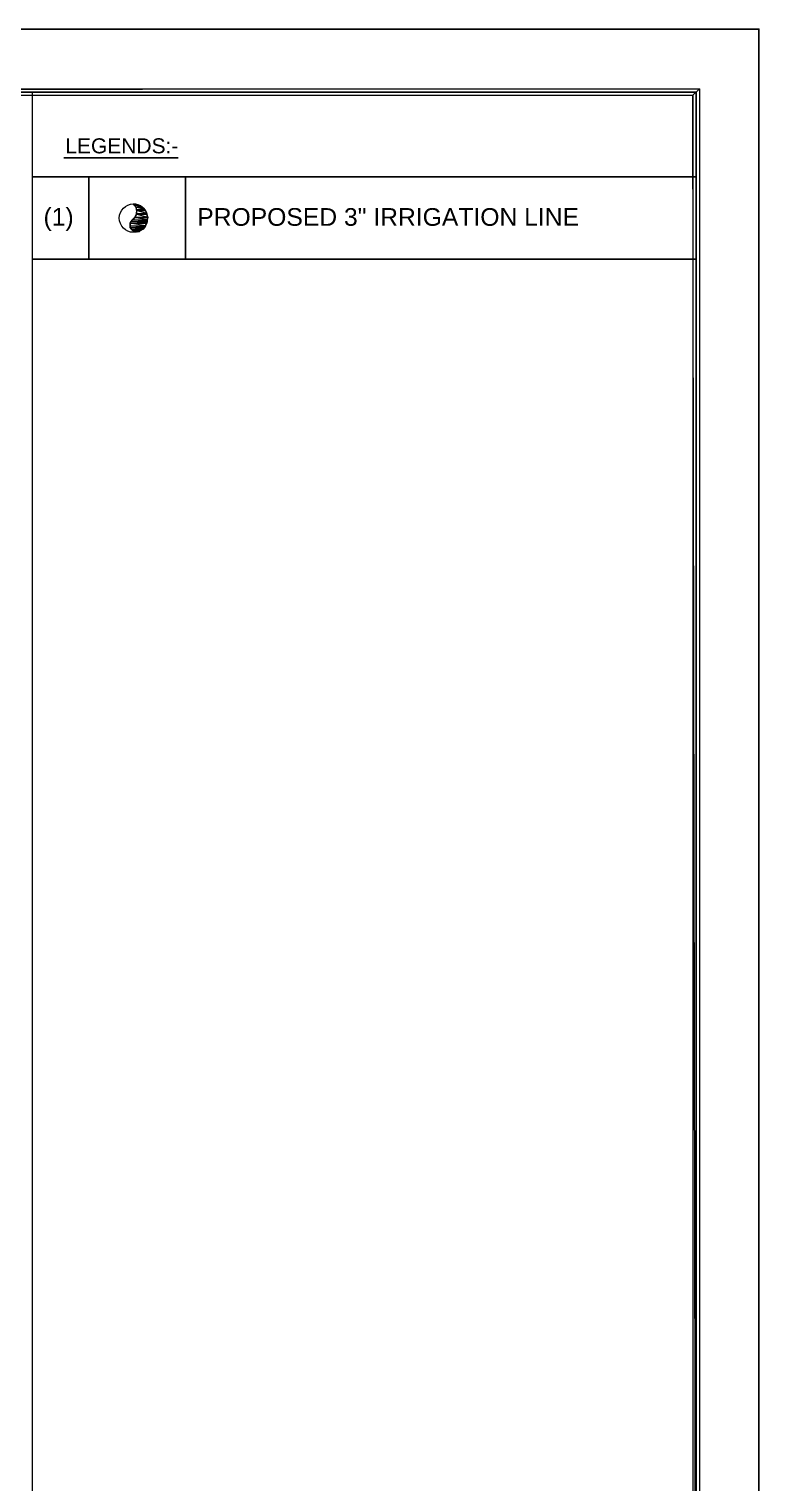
# Model space of a CAD drawing. Header units: inches. Extents: x 2 to 859, y 1 to 607.
# Drawn here: x 743.7 to 859.2, y 377.5 to 607.4 of the extents above; entities that cross this region are included whole.
import ezdxf

# ---------------------------------------------------------------- set-up
doc = ezdxf.new("R2010")
doc.units = ezdxf.units.IN
doc.header["$MEASUREMENT"] = 0
doc.layers.add('PDF_Geometry', color=7, linetype='Continuous', true_color=0x00b8b8)
doc.layers.add('PDF_Text', color=7, linetype='Continuous')
doc.styles.add('PDF Arial', font='arial.ttf')

msp = doc.modelspace()

# ---------------------------------------------------------------- linework, layer by layer
at = {"layer": 'PDF_Geometry', "color": 7, "lineweight": 25}
for points in [[(1.89, 607.38), (859.2, 607.38), (859.2, 210.07)], [(11.84, 597.43), (849.25, 597.43), (849.25, 210.07)], [(749.22, 587.02), (767.3, 587.02)], [(744.28, 584.03), (849.24, 584.03)], [(753.19, 584.03), (753.19, 571.02)], [(768.47, 584.03), (768.47, 571.02)], [(744.28, 571.02), (849.24, 571.02)]]:
    msp.add_lwpolyline(points, dxfattribs=at)
at = {"layer": 'PDF_Geometry', "color": 7, "lineweight": 0}
for points in [[(849.77, 597.95), (12.36, 596.91), (11.32, 597.95), (849.77, 597.95)], [(848.73, 596.91), (849.77, 597.95), (12.36, 596.91), (848.73, 596.91)], [(849.77, 597.95), (848.73, 596.91)], [(849.41, 210.07), (848.73, 596.91), (849.77, 597.95), (849.77, 210.07)], [(849.41, 210.07), (848.73, 596.91), (848.73, 210.07)]]:
    msp.add_lwpolyline(points, dxfattribs=at)
at = {"layer": 'PDF_Geometry', "color": 7, "lineweight": 13}
msp.add_lwpolyline([(744.28, 210.07), (744.28, 597.43)], dxfattribs=at)
at = {"layer": 'PDF_Geometry', "color": 1, "lineweight": 0}
for points in [[(760.21, 579.67), (760.34, 579.61), (760.93, 579.61), (760.21, 579.67)], [(760.54, 579.28), (761.51, 579.28), (760.34, 579.61), (760.54, 579.28)], [(761.51, 579.28), (760.34, 579.61), (760.93, 579.61), (761.51, 579.28)], [(760.6, 579.22), (761.58, 579.22), (760.54, 579.28), (760.6, 579.22)], [(761.58, 579.22), (760.54, 579.28), (761.51, 579.28), (761.58, 579.22)], [(760.67, 578.83), (762.03, 578.83), (760.6, 579.22), (760.67, 578.83)], [(762.03, 578.83), (760.6, 579.22), (761.58, 579.22), (762.03, 578.83)], [(759.69, 576.68), (762.36, 576.68), (759.82, 576.94), (759.69, 576.68)], [(759.82, 576.94), (762.42, 576.94), (760.02, 577.2), (759.82, 576.94)], [(762.36, 576.68), (759.82, 576.94), (762.42, 576.94), (762.36, 576.68)], [(760.02, 577.2), (762.42, 577.2), (760.41, 577.59), (760.02, 577.2)], [(762.42, 576.94), (760.02, 577.2), (762.42, 577.2), (762.42, 576.94)], [(760.41, 577.59), (762.49, 577.59), (760.67, 578.11), (760.41, 577.59)], [(762.49, 577.59), (762.49, 577.59), (760.41, 577.59), (762.49, 577.59)], [(762.49, 577.59), (760.41, 577.59), (762.49, 577.59)], [(762.42, 577.2), (760.41, 577.59), (762.49, 577.59), (762.42, 577.2)], [(760.73, 578.7), (762.1, 578.7), (760.67, 578.83), (760.73, 578.7)], [(762.1, 578.7), (760.67, 578.83), (762.03, 578.83), (762.1, 578.7)], [(760.67, 578.24), (762.36, 578.24), (760.73, 578.7), (760.67, 578.24)], [(760.67, 578.11), (762.36, 578.11), (760.67, 578.24), (760.67, 578.11)], [(762.36, 578.11), (760.67, 578.24), (762.36, 578.24), (762.36, 578.11)], [(762.49, 577.59), (760.67, 578.11), (762.36, 578.11), (762.49, 577.59)], [(762.36, 578.24), (760.73, 578.7), (762.1, 578.7), (762.36, 578.24)], [(759.69, 576.29), (762.16, 576.29), (759.69, 576.68), (759.69, 576.29)], [(762.16, 576.29), (759.69, 576.68), (762.36, 576.68), (762.16, 576.29)], [(759.69, 576.03), (761.97, 576.03), (759.69, 576.29), (759.69, 576.03)], [(761.97, 576.03), (759.69, 576.29), (762.16, 576.29), (761.97, 576.03)], [(759.89, 575.77), (761.77, 575.77), (759.69, 576.03), (759.89, 575.77)], [(761.77, 575.77), (759.69, 576.03), (761.97, 576.03), (761.77, 575.77)], [(760.02, 575.57), (761.45, 575.57), (759.89, 575.77), (760.02, 575.57)], [(761.45, 575.57), (759.89, 575.77), (761.77, 575.77), (761.45, 575.57)], [(760.02, 575.57), (760.41, 575.38), (761.19, 575.38), (760.02, 575.57)], [(760.02, 575.57), (761.45, 575.57), (761.19, 575.38), (760.02, 575.57)], [(760.41, 575.38), (761.19, 575.38), (760.6, 575.31), (760.41, 575.38)]]:
    msp.add_lwpolyline(points, dxfattribs=at)
at = {"layer": 'PDF_Geometry', "color": 7, "lineweight": 0}
msp.add_circle((760.24, 577.49), 2.24, dxfattribs=at)
for centre, radius, start, end in [((759.2, 578.53), 1.59, 302.5916, 46.9324), ((760.24, 577.49), 2.24, 295.2111, 90.0034), ((760.76, 576.39), 1.07, 132.0972, 294.909)]:
    msp.add_arc(centre, radius, start, end, dxfattribs=at)

# ---------------------------------------------------------------- texts
at = {"layer": 'PDF_Text', "attachment_point": 7, "style": 'PDF Arial'}
for s, insert, char_height in [('\\W1.000794;LEGENDS:-', (749.46, 587.7), 2.3743), ('\\W1.000689;(1)', (746.01, 575.47), 2.7932), ('\\W1.000782;PROPOSED 3" IRRIGATION LINE', (770.33, 576.24), 2.7932)]:
    msp.add_mtext(s, dxfattribs=dict(at, insert=insert, char_height=char_height))

doc.saveas('drawing.dxf')
